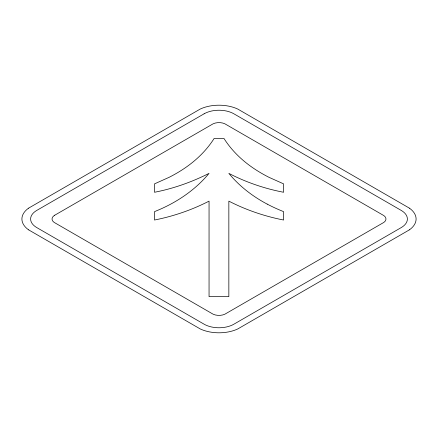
<?xml version="1.0" encoding="UTF-8"?>
<svg xmlns="http://www.w3.org/2000/svg" width="438" height="438" viewBox="0 0 438 438"><rect width="100%" height="100%" fill="white"/><g stroke="black" fill="none" stroke-linecap="round" stroke-linejoin="round"><path stroke-width="0.66" d="M28.569 208.165L200.226 109.057A29.691 17.142 0 0 1 237.763 109.062L409.431 208.165M409.431 229.835L237.774 328.943A29.691 17.142 0 0 1 200.237 328.938L28.569 229.835M267.213 204.119C252.638 196.421 239.318 186.15 228.844 173.371C246.046 182.296 264.568 188.614 283.589 192.266L283.589 183.867L268.937 177.297A151.499 87.469 0 0 1 251.899 167.146C240.922 159.454 231.187 149.856 223.999 138.501L214.1 138.501C206.911 149.856 197.177 159.454 186.199 167.146A151.504 87.474 0 0 1 169.161 177.297L154.51 183.867L154.51 192.266C173.47 188.592 191.822 182.055 209.052 173.371C194.686 190.7 175.337 203.385 154.51 211.625L154.515 220.018C173.448 216.284 191.882 209.955 209.052 201.13L209.052 296.641L228.844 296.641L228.85 201.13C246.074 209.988 264.585 216.295 283.589 220.018L283.589 211.625A147.261 85.021 0 0 1 267.213 204.113M28.585 229.83A29.691 17.142 0 0 1 28.585 208.17M409.415 208.17A29.691 17.142 0 0 1 409.415 229.83M54.75 215.206L54.115 215.616A9.269 5.355 0 0 0 54.115 222.384L213.136 314.199A9.275 5.355 0 0 0 224.864 314.194L383.885 222.384A9.275 5.355 0 0 0 383.885 215.616L224.864 123.801A9.269 5.355 0 0 0 213.136 123.806L54.75 215.206M204.13 113.792L36.77 210.415A21.029 12.144 0 0 0 36.885 227.65L204.015 324.142A21.029 12.144 0 0 0 233.87 324.208L401.23 227.585A21.029 12.144 0 0 0 401.055 210.317L233.87 113.792A21.029 12.138 0 0 0 204.13 113.792"/></g></svg>
